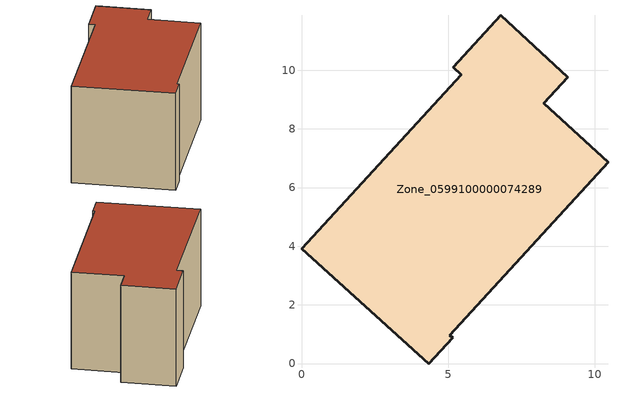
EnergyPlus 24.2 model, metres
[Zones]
Zone_0599100000074289
 floor ground (C_G): 6.79,11.87 9.08,9.77 8.26,8.87 10.45,6.86 5.06,0.97 5.15,0.88 4.34,0 0,3.92 5.44,9.85 5.17,10.1 z0
 wall outside (C_F): 5.15,0.88 5.06,0.97 10.45,6.86 8.26,8.87 9.08,9.77 6.79,11.87 5.17,10.1 5.44,9.85 0,3.92 4.34,0 5.15,0.88 z0:5.9
 roof outside (C_R): 6.79,11.87 5.17,10.1 5.44,9.85 0,3.92 4.34,0 5.15,0.88 5.06,0.97 10.45,6.86 8.26,8.87 9.08,9.77 z5.9
[BUILDING]
Pand.0599100000074289: North Axis=0; Terrain=City; Loads Convergence Tolerance Value=0.04; Temperature Convergence Tolerance Value=0.4; Solar Distribution=FullExterior; Maximum Number of Warmup Days=25; Minimum Number of Warmup Days=1
[Site:Location]
Rotterdam.The.Hague.AP_ZH_NLD Design_Conditions: Latitude=51.96; Longitude=4.45; Time Zone=1; Elevation=-4.5
[SITE:GROUNDTEMPERATURE:BUILDINGSURFACE]
18, 18, 18, 18, 18, 18, 18, 18, 18, 18, 18, 18
[MATERIAL] Thermal Absorptance=0.9; Solar Absorptance=0.7; Visible Absorptance=0.7
Name | Roughness | Thickness | Conductivity | Density | Specific Heat
G.TI.1975-1991 | MediumSmooth | 0.15 | 0.288461 | 540 | 1210
F.TI.1975-1991 | Rough | 0.3 | 0.230769 | 1920 | 840
R.TI.1975-1991 | MediumRough | 0.2 | 0.153846 | 1500 | 1000
[CONSTRUCTION]
C_G: G.TI.1975-1991
C_F: F.TI.1975-1991
C_R: R.TI.1975-1991
[ZONE]
Zone_0599100000074289: Type=1; Multiplier=1; Ceiling Height=Autocalculate; Volume=Autocalculate; Floor Area=autocalculate; Part of Total Floor Area=Yes
[ZONEINFILTRATION:DESIGNFLOWRATE]
Infil_Zone_0599100000074289: Zone or ZoneList or Space or SpaceList=Zone_0599100000074289; Schedule=AlwaysOn; Design Flow Rate Calculation Method=Flow/Area; Flow Rate per Floor Area=0.003; Constant Term Coefficient=1; Temperature Term Coefficient=0; Velocity Term Coefficient=0; Velocity Squared Term Coefficient=0
[HVACTEMPLATE:ZONE:IDEALLOADSAIRSYSTEM]
Zone_0599100000074289: Maximum Heating Supply Air Temperature=50; Minimum Cooling Supply Air Temperature=13; Maximum Heating Supply Air Humidity Ratio=0.0156; Minimum Cooling Supply Air Humidity Ratio=0.0077; Heating Limit=NoLimit; Cooling Limit=NoLimit; Dehumidification Control Type=ConstantSensibleHeatRatio; Cooling Sensible Heat Ratio=0.7; Dehumidification Setpoint=60; Humidification Control Type=None; Humidification Setpoint=30; Outdoor Air Method=None; Outdoor Air Flow Rate per Person=0.00944; Outdoor Air Flow Rate per Zone Floor Area=0; Outdoor Air Flow Rate per Zone=0; Demand Controlled Ventilation Type=None; Outdoor Air Economizer Type=NoEconomizer; Heat Recovery Type=None; Sensible Heat Recovery Effectiveness=0.7; Latent Heat Recovery Effectiveness=0.65
[ZONECONTROL:THERMOSTAT]
ThermostatControl_Zone_0599100000074289: Zone or ZoneList=Zone_0599100000074289; Control Type Schedule=DualSetpointControlType; Control 1=Thermostat_Zone_0599100000074289; Temperature Difference Between Cutout And Setpoint=0
[THERMOSTATSETPOINT:DUALSETPOINT]
Thermostat_Zone_0599100000074289: Heating Setpoint Temperature Schedule=HeatingSetpoint_Zone_0599100000074289; Cooling Setpoint Temperature Schedule=CoolingSetpoint_Zone_0599100000074289
[SCHEDULE:COMPACT]
HeatingSetpoint_Zone_0599100000074289: Through: 12/31, For: AllDays, Until: 24:00, 21
CoolingSetpoint_Zone_0599100000074289: Through: 12/31, For: AllDays, Until: 24:00, 24
DualSetpointControlType: Through: 12/31, For: AllDays, Until: 24:00, 4
AlwaysOn: Through: 12/31, For: AllDays, Until: 24:00, 1
